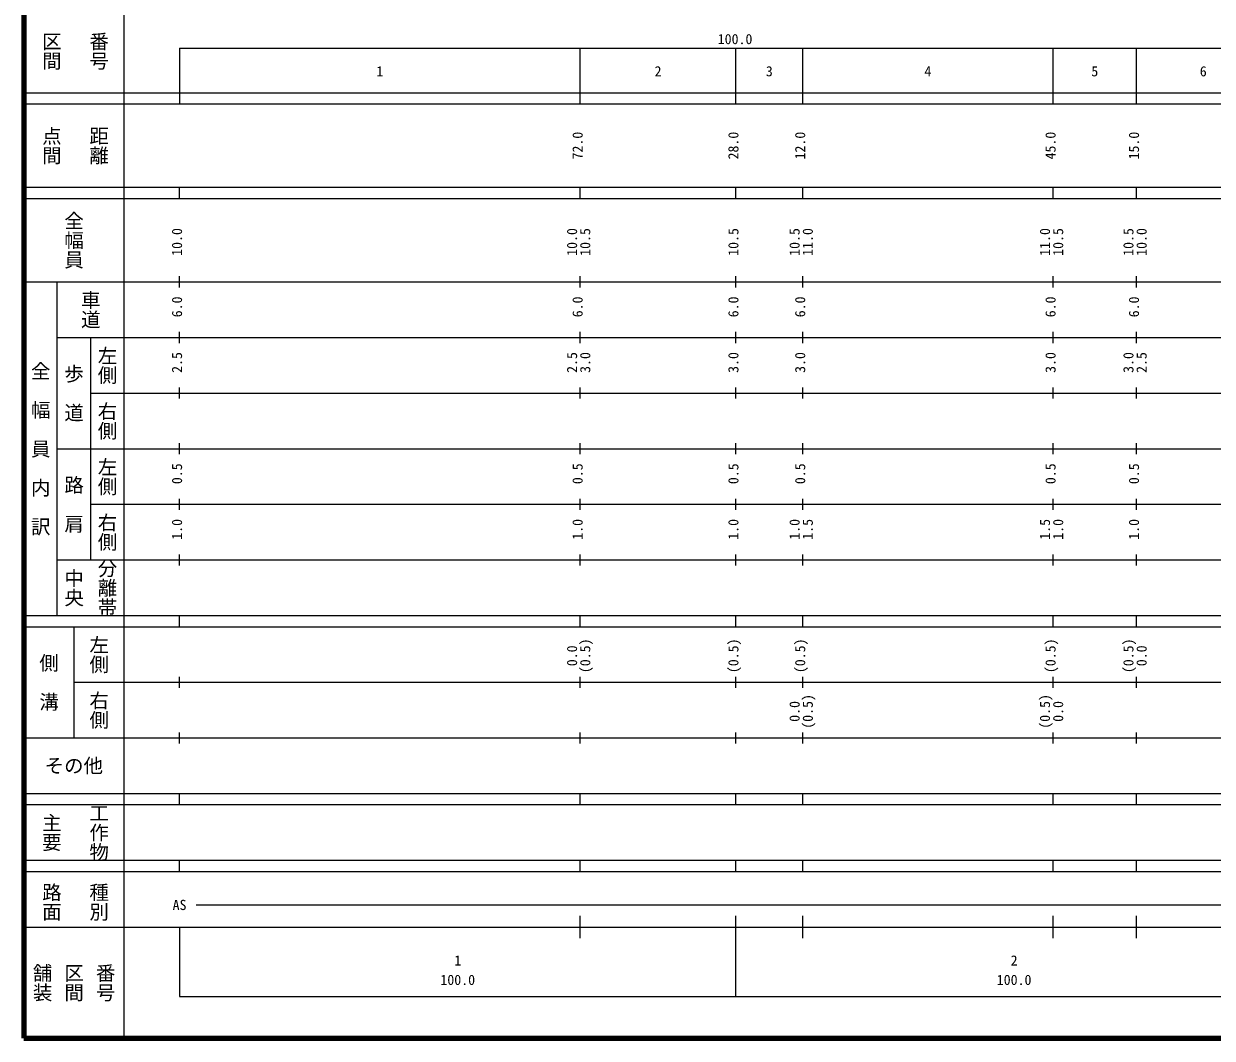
# Model space of a CAD drawing. Units: millimetres on the paper, enlarged 1000 times. Extents: x 40000 to 680000, y 20000 to 380000.
# Drawn here: x 40000 to 253608, y 20000 to 202409 of the extents above; entities that cross this region are included whole.
import ezdxf
from ezdxf.enums import TextEntityAlignment as Align

# ---------------------------------------------------------------- set-up
doc = ezdxf.new("R2010")
doc.units = ezdxf.units.MM
doc.header["$LTSCALE"] = 1000
doc.layers.add('M-TTL', color=2, linetype='Continuous', lineweight=140)
doc.layers.add('M-TTL-BAND', color=7, linetype='Continuous', lineweight=25)
doc.styles.add('@ＭＳ ゴシック', font='')
doc.styles.add('ＭＳ ゴシック', font='')
doc.styles.get('@ＭＳ ゴシック').set_extended_font_data('@MS Gothic')
doc.styles.get('ＭＳ ゴシック').set_extended_font_data('MS Gothic')

msp = doc.modelspace()

# ---------------------------------------------------------------- linework, layer by layer
at = {"layer": 'M-TTL'}
for p, q in [((40000, 380000), (40000, 20000)), ((40000, 20000), (680000, 20000))]:
    msp.add_line(p, q, dxfattribs=at)
at = {"layer": 'M-TTL-BAND'}
for p, q in [((58000, 370000), (58000, 20000)), ((68000, 198000), (579000, 198000)), ((68000, 198000), (68000, 188000)), ((140000, 188000), (140000, 198000)), ((168000, 188000), (168000, 198000)), ((180000, 188000), (180000, 198000)), ((225000, 188000), (225000, 198000)), ((240000, 188000), (240000, 198000)), ((40000, 190000), (579000, 190000)), ((40000, 188000), (579000, 188000)), ((40000, 173000), (579000, 173000)), ((40000, 171000), (579000, 171000)), ((68000, 171000), (68000, 173000)), ((140000, 171000), (140000, 173000)), ((168000, 171000), (168000, 173000)), ((180000, 171000), (180000, 173000)), ((225000, 171000), (225000, 173000)), ((240000, 171000), (240000, 173000)), ((40000, 156000), (579000, 156000)), ((46000, 96000), (46000, 156000)), ((68000, 155000), (68000, 157000)), ((140000, 155000), (140000, 157000)), ((168000, 155000), (168000, 157000)), ((180000, 155000), (180000, 157000)), ((225000, 155000), (225000, 157000)), ((240000, 155000), (240000, 157000)), ((46000, 146000), (579000, 146000)), ((52000, 146000), (52000, 106000)), ((68000, 145000), (68000, 147000)), ((140000, 145000), (140000, 147000)), ((168000, 145000), (168000, 147000)), ((180000, 145000), (180000, 147000)), ((225000, 145000), (225000, 147000)), ((240000, 145000), (240000, 147000)), ((68000, 135000), (68000, 137000)), ((140000, 135000), (140000, 137000)), ((168000, 135000), (168000, 137000)), ((180000, 135000), (180000, 137000)), ((225000, 135000), (225000, 137000)), ((240000, 135000), (240000, 137000)), ((52000, 136000), (579000, 136000)), ((68000, 125000), (68000, 127000)), ((140000, 125000), (140000, 127000)), ((168000, 125000), (168000, 127000)), ((180000, 125000), (180000, 127000)), ((225000, 125000), (225000, 127000)), ((240000, 125000), (240000, 127000)), ((46000, 126000), (579000, 126000)), ((52000, 116000), (579000, 116000)), ((68000, 115000), (68000, 117000)), ((140000, 115000), (140000, 117000)), ((168000, 115000), (168000, 117000)), ((180000, 115000), (180000, 117000)), ((225000, 115000), (225000, 117000)), ((240000, 115000), (240000, 117000)), ((68000, 105000), (68000, 107000)), ((140000, 105000), (140000, 107000)), ((168000, 105000), (168000, 107000)), ((180000, 105000), (180000, 107000)), ((225000, 105000), (225000, 107000)), ((240000, 105000), (240000, 107000)), ((46000, 106000), (579000, 106000)), ((40000, 96000), (579000, 96000)), ((40000, 94000), (579000, 94000)), ((49000, 94000), (49000, 74000)), ((68000, 94000), (68000, 96000)), ((140000, 94000), (140000, 96000)), ((168000, 94000), (168000, 96000)), ((180000, 94000), (180000, 96000)), ((225000, 94000), (225000, 96000)), ((240000, 94000), (240000, 96000)), ((49000, 84000), (579000, 84000)), ((68000, 83000), (68000, 85000)), ((140000, 83000), (140000, 85000)), ((168000, 83000), (168000, 85000)), ((180000, 83000), (180000, 85000)), ((225000, 83000), (225000, 85000)), ((240000, 83000), (240000, 85000)), ((68000, 73000), (68000, 75000)), ((140000, 73000), (140000, 75000)), ((168000, 73000), (168000, 75000)), ((180000, 73000), (180000, 75000)), ((225000, 73000), (225000, 75000)), ((240000, 73000), (240000, 75000)), ((40000, 74000), (579000, 74000)), ((40000, 64000), (579000, 64000)), ((40000, 62000), (579000, 62000)), ((68000, 62000), (68000, 64000)), ((140000, 62000), (140000, 64000)), ((168000, 62000), (168000, 64000)), ((180000, 62000), (180000, 64000)), ((225000, 62000), (225000, 64000)), ((240000, 62000), (240000, 64000)), ((40000, 52000), (579000, 52000)), ((68000, 50000), (68000, 52000)), ((140000, 50000), (140000, 52000)), ((168000, 50000), (168000, 52000)), ((180000, 50000), (180000, 52000)), ((225000, 50000), (225000, 52000)), ((240000, 50000), (240000, 52000)), ((40000, 50000), (579000, 50000)), ((71000, 44000), (565000, 44000)), ((140000, 38000), (140000, 42000)), ((168000, 27500), (168000, 42000)), ((180000, 38000), (180000, 42000)), ((225000, 38000), (225000, 42000)), ((240000, 38000), (240000, 42000)), ((40000, 40000), (579000, 40000)), ((68000, 40000), (68000, 27500)), ((68000, 27500), (579000, 27500))]:
    msp.add_line(p, q, dxfattribs=at)

# ---------------------------------------------------------------- texts
at = {"layer": 'M-TTL-BAND', "style": '@ＭＳ ゴシック'}
for s, p in [('番号', (53500, 197500)), ('区間', (45000, 197500)), ('点間', (45000, 180500)), ('距離', (53500, 180500)), ('全幅員', (49000, 163500)), ('車道', (52000, 151000)), ('左側', (55000, 141000)), ('全\u3000幅\u3000員\u3000内\u3000訳', (43000, 126000)), ('歩\u3000道', (49000, 136000)), ('右側', (55000, 131000)), ('左側', (55000, 121000)), ('路\u3000肩', (49000, 116000)), ('右側', (55000, 111000)), ('分離帯', (55000, 101000)), ('中央', (49000, 101000)), ('左側', (53500, 89000)), ('側\u3000溝', (44500, 84000)), ('右側', (53500, 79000)), ('主要', (45000, 57000)), ('工作物', (53500, 57000)), ('路面', (45000, 44500)), ('種別', (53500, 44500)), ('舗装', (43333, 30000)), ('区間', (49000, 30000)), ('番号', (54667, 30000))]:
    msp.add_text(s, height=2566, rotation=270, dxfattribs=at).set_placement(p, align=Align.MIDDLE_CENTER)
at = {"layer": 'M-TTL-BAND', "style": 'ＭＳ ゴシック'}
for s, p in [('100.0', (167844, 198195)), ('1', (104000, 192405)), ('2', (154000, 192405)), ('3', (174000, 192405)), ('4', (202500, 192405)), ('5', (232500, 192405)), ('6', (252000, 192405)), ('AS', (68000, 42500)), ('1', (118000, 32523)), ('2', (218000, 32523)), ('100.0', (118000, 29033)), ('100.0', (218000, 29033))]:
    msp.add_text(s, height=1833, dxfattribs=at).set_placement(p, align=Align.BOTTOM_CENTER)
for s, p in [('72.0', (141000, 180500)), ('28.0', (169000, 180500)), ('12.0', (181000, 180500)), ('45.0', (226000, 180500)), ('15.0', (241000, 180500)), ('10.0', (69000, 163174)), ('10.0', (140000, 163174)), ('10.5', (142370, 163174)), ('10.5', (169000, 163174)), ('10.5', (180000, 163174)), ('11.0', (182370, 163174)), ('11.0', (225000, 163174)), ('10.5', (227370, 163174)), ('10.5', (240000, 163174)), ('10.0', (242370, 163174)), ('6.0', (69000, 151500)), ('6.0', (141000, 151500)), ('6.0', (169000, 151500)), ('6.0', (181000, 151500)), ('6.0', (226000, 151500)), ('6.0', (241000, 151500)), ('2.5', (69000, 141500)), ('2.5', (140000, 141500)), ('3.0', (142370, 141500)), ('3.0', (169000, 141500)), ('3.0', (181000, 141500)), ('3.0', (226000, 141500)), ('3.0', (240000, 141500)), ('2.5', (242370, 141500)), ('0.5', (69000, 121500)), ('0.5', (141000, 121500)), ('0.5', (169000, 121500)), ('0.5', (181000, 121500)), ('0.5', (226000, 121500)), ('0.5', (241000, 121500)), ('1.0', (69000, 111500)), ('1.0', (141000, 111500)), ('1.0', (169000, 111500)), ('1.0', (180000, 111500)), ('1.5', (182370, 111500)), ('1.5', (225000, 111500)), ('1.0', (227370, 111500)), ('1.0', (241000, 111500)), ('0.0', (140000, 88764)), ('(0.5)', (142370, 88764)), ('(0.5)', (169000, 88764)), ('(0.5)', (181000, 88764)), ('(0.5)', (226000, 88764)), ('(0.5)', (240000, 88764)), ('0.0', (242370, 88764)), ('(0.5)', (182370, 78764)), ('(0.5)', (225000, 78764)), ('0.0', (180000, 78764)), ('0.0', (227370, 78764))]:
    msp.add_text(s, height=1833, rotation=90, dxfattribs=at).set_placement(p, align=Align.BOTTOM_CENTER)
msp.add_text('その他', height=2566, dxfattribs=at).set_placement((49000, 69000), align=Align.MIDDLE_CENTER)

doc.saveas('drawing.dxf')
